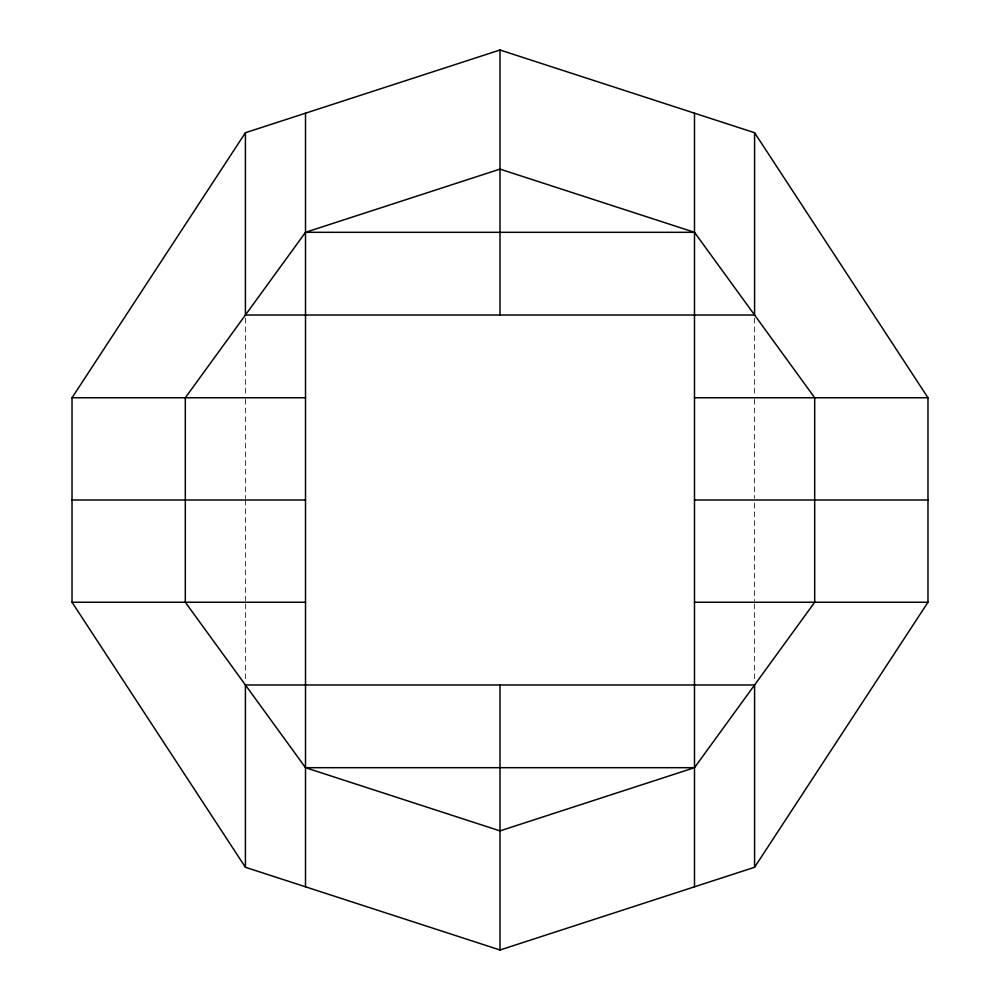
<?xml version="1.0" encoding="UTF-8"?>
<svg xmlns="http://www.w3.org/2000/svg" width="1000" height="1000" viewBox="0 0 1000 1000"><rect width="100%" height="100%" fill="white"/><g stroke="black" fill="none" stroke-linecap="round" stroke-linejoin="round"><path stroke-width="0.75" stroke-dasharray="5 3.75" d="M754.587 318.15L754.587 396.188M754.587 399.3L754.587 498.45M754.587 503.1L754.587 600.7M754.587 603.812L754.587 681.85M245.413 318.15L245.413 396.188M245.413 399.3L245.413 498.45M245.413 500L245.413 600.7M245.413 603.812L245.413 681.85"/><path stroke-width="1.5" d="M72.025 397.75L245.413 132.725L500 50L754.587 132.725L927.975 397.75L927.975 602.25L754.587 867.275L500 950L245.413 867.275L72.025 602.25L72.025 397.75L305.512 397.75M305.512 232.312L185.312 397.75L185.312 602.25L305.512 767.688L500 830.888L694.488 767.688L814.688 602.25L814.688 397.75L694.488 232.312L500 169.112L305.512 232.312L694.488 232.312M694.488 397.75L927.975 397.75M72.025 500L305.512 500M694.488 500L927.975 500M72.025 602.25L305.512 602.25M694.488 602.25L927.975 602.25M305.512 767.688L694.488 767.688M754.587 132.725L754.587 315.025L245.413 315.025L245.413 132.725M754.587 867.275L754.587 684.975L245.413 684.975L245.413 867.275M694.488 113.188L694.488 886.812M500 50L500 315.025M500 684.975L500 950M305.512 113.188L305.512 886.812"/></g></svg>
